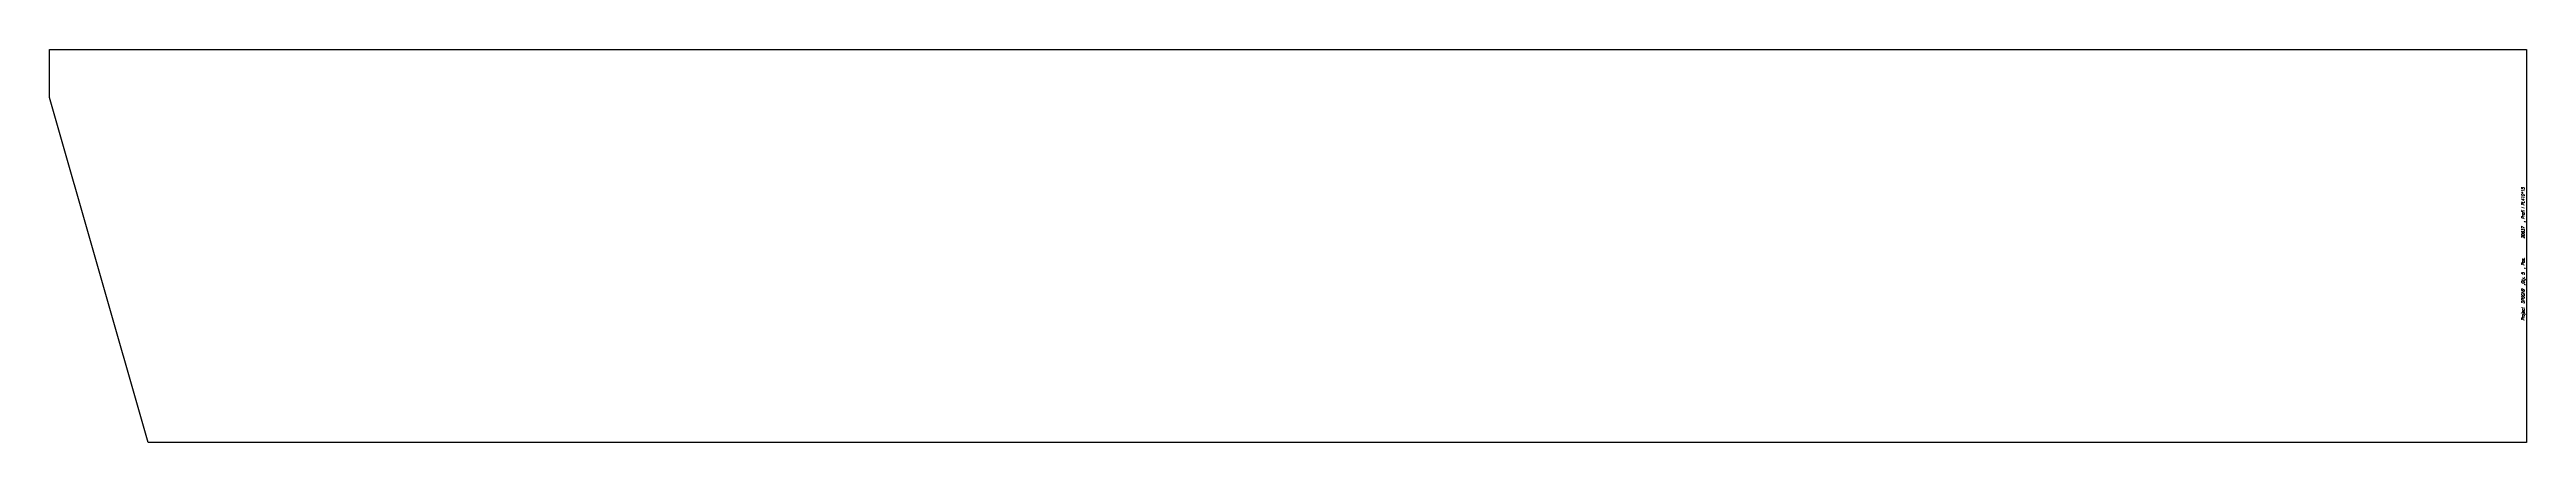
# Model space of a CAD drawing. Extents: x 0 to 2583, y -205 to 205.
import ezdxf

# ---------------------------------------------------------------- set-up
doc = ezdxf.new("R2010")
doc.units = 0
doc.header["$LTSCALE"] = 10
doc.layers.add('TEILE', color=7, linetype='CONTINUOUS')
doc.layers.add('UNTERSCHRIFT', color=7, linetype='CONTINUOUS')
doc.styles.get("Standard").update_dxf_attribs({"font": 'ROMANS'})

msp = doc.modelspace()

# ---------------------------------------------------------------- linework, layer by layer
at = {"layer": 'TEILE', "color": 2}
for p, q in [((0, 154.992706), (0, 205)), ((0, 205), (2583.031738, 205)), ((2583.031738, 205), (2583.031738, -205)), ((103.008072, -205), (0, 154.992706)), ((2583.031738, -205), (103.008072, -205))]:
    msp.add_line(p, q, dxfattribs=at)

# ---------------------------------------------------------------- texts
at = {"layer": 'UNTERSCHRIFT', "color": 2, "oblique": 15, "width": 0.8}
for s, p in [('  , Profi l PL410*15', (2581.031494, 20.800001)), ('20637', (2581.031494, 7.800001)), ('Project  DP0GN9  ,Qty. 5  , Pos. ', (2581.031494, -78))]:
    msp.add_text(s, height=3.25, rotation=90, dxfattribs=at).set_placement(p)

doc.saveas('drawing.dxf')
